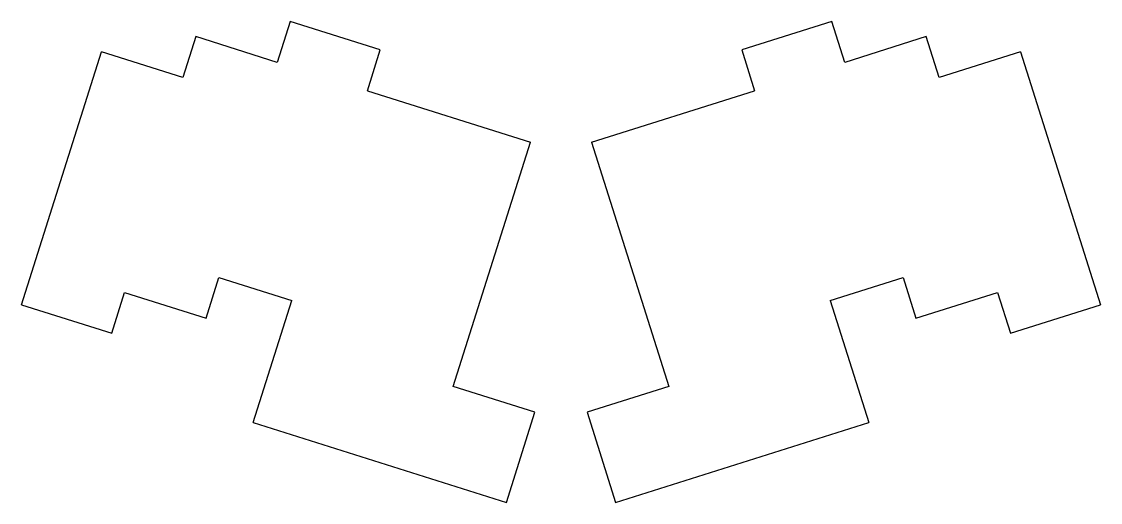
# Model space of a CAD drawing. Header units: millimetres. Extents: x 52 to 292, y -176 to -69.
import ezdxf

# ---------------------------------------------------------------- set-up
doc = ezdxf.new("R2010")
doc.units = ezdxf.units.MM

msp = doc.modelspace()

# ---------------------------------------------------------------- linework, layer by layer
for p, q in [((111.83, -69.34), (108.97, -78.4)), ((131.85, -75.65), (111.83, -69.34)), ((232.27, -69.34), (212.24, -75.65)), ((235.13, -78.4), (232.27, -69.34)), ((90.85, -72.68), (87.99, -81.74)), ((108.97, -78.4), (90.85, -72.68)), ((253.25, -72.68), (235.13, -78.4)), ((256.1, -81.74), (253.25, -72.68)), ((52.13, -132.3), (69.87, -76.03)), ((87.99, -81.74), (69.87, -76.03)), ((129, -84.71), (131.85, -75.65)), ((212.24, -75.65), (215.1, -84.71)), ((274.22, -76.03), (256.1, -81.74)), ((274.22, -76.03), (291.97, -132.3)), ((129, -84.71), (165.24, -96.14)), ((178.86, -96.14), (215.1, -84.71)), ((148.1, -150.5), (165.24, -96.14)), ((178.86, -96.14), (196, -150.5)), ((93.14, -135.27), (95.99, -126.21)), ((95.99, -126.21), (112.2, -131.32)), ((231.89, -131.32), (248.1, -126.21)), ((248.1, -126.21), (250.96, -135.27)), ((72.16, -138.61), (75.01, -129.55)), ((75.01, -129.55), (93.14, -135.27)), ((103.63, -158.5), (112.2, -131.32)), ((231.89, -131.32), (240.46, -158.5)), ((250.96, -135.27), (269.08, -129.55)), ((269.08, -129.55), (271.94, -138.61)), ((52.13, -132.3), (72.16, -138.61)), ((271.94, -138.61), (291.97, -132.3)), ((166.22, -156.21), (148.1, -150.5)), ((196, -150.5), (177.88, -156.21)), ((159.9, -176.24), (166.22, -156.21)), ((177.88, -156.21), (184.19, -176.24)), ((103.63, -158.5), (159.9, -176.24)), ((184.19, -176.24), (240.46, -158.5))]:
    msp.add_line(p, q)

doc.saveas('drawing.dxf')
